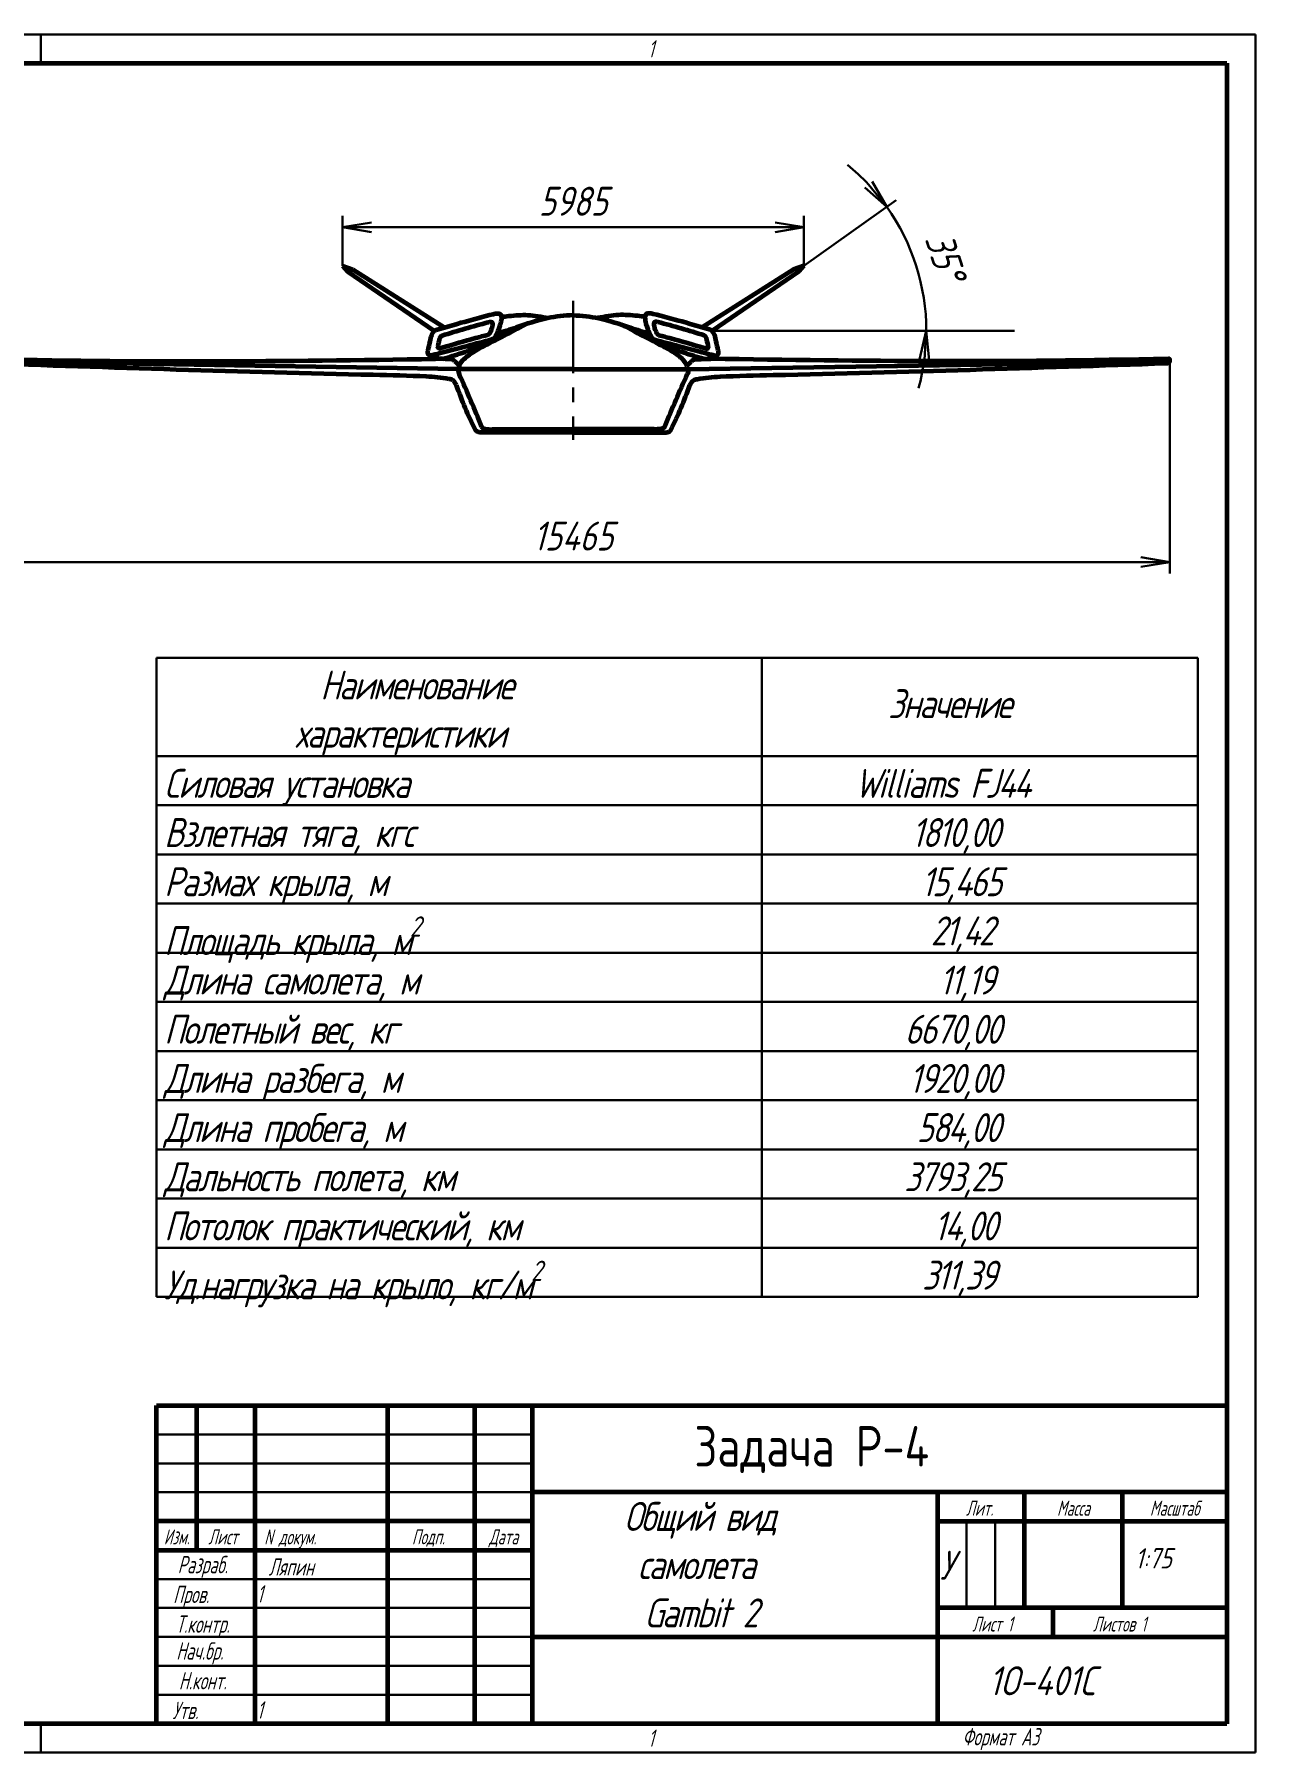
# Model space of a CAD drawing. Header units: millimetres. Extents: x -985956116104 to 1932156, y -552630487266 to 633586.
# Drawn here: x 6215 to 6426.1, y 34396 to 34693 of the extents above; entities that cross this region are included whole.
import ezdxf
from ezdxf.enums import TextEntityAlignment as Align

# ---------------------------------------------------------------- set-up
doc = ezdxf.new("R2010")
doc.units = ezdxf.units.MM
doc.linetypes.add('CENTER', pattern=[2, 1.25, -0.25, 0.25, -0.25])
for name, color, linetype, lineweight in [('_axes (Оси)', 6, 'CENTER', 30), ('_basic (Основной)', 4, 'Continuous', 60), ('_contour (Тонкий)', 7, 'Continuous', 30), ('_inscription (Знаки)', 30, 'Continuous', 80), ('_remote (Тонкий)', 9, 'Continuous', 30), ('_text (Надписи)', 2, 'Continuous', 30)]:
    doc.layers.add(name, color=color, linetype=linetype, lineweight=lineweight)
doc.styles.add('ESKD', font='eskd.shx', dxfattribs={"oblique": 15, "height": 5})
doc.dimstyles.new('ESKD', dxfattribs={"dimtxt": 5, "dimasz": 5, "dimexe": 2, "dimexo": 0, "dimgap": 2, "dimtad": 1, "dimtoh": 1, "dimzin": 12, "dimdsep": 46, "dimtxsty": 'ESKD', "dimblk1": 'OPEN', "dimblk2": 'OPEN', "dimsah": 1, "dimcen": 5, "dimclrd": 256, "dimclre": 256, "dimclrt": 2, "dimadec": 0, "dimazin": 0, "dimtfac": 1, "dimtmove": 0, "dimatfit": 3, "dimldrblk": 'OPEN', "dimfxl": 1, "dimtolj": 1, "dimtzin": 12, "dimlwd": -1, "dimlwe": -1, "dimarcsym": 0})

# ---------------------------------------------------------------- blocks, each defined once
blk = doc.blocks.new('_OPEN')
at = {"color": 0, "linetype": 'ByBlock'}
for p, q in [((-1, 0.167), (0, 0)), ((0, 0), (-1, -0.167)), ((0, 0), (-1, 0))]:
    blk.add_line(p, q, dxfattribs=at)
blk = doc.blocks.new('*D178')
at = {"layer": '_contour (Тонкий)', "transparency": 16777216}
for p, q in [((6347.99, 34652.96), (6363.94, 34664.28)), ((6344.56, 34641.71), (6371.14, 34641.71))]:
    blk.add_line(p, q, dxfattribs=at)
for start, end in [(43.1086, 50.8551), (0, 35.362), (344.5069, 352.2535)]:
    blk.add_arc((6332.13, 34641.71), 37.01, start, end, dxfattribs=at)
at = {"layer": '_contour (Тонкий)', "transparency": 16777216, "xscale": 5, "yscale": 5, "zscale": 5}
for p, rotation in [((6362.31, 34663.12), 309.2353162233232), ((6369.14, 34641.71), 86.12672966803328)]:
    blk.add_blockref('_OPEN', p, dxfattribs=dict(at, rotation=rotation))
at = {"layer": '_contour (Тонкий)', "color": 2, "transparency": 16777216, "insert": (6372.43, 34654.55), "char_height": 5, "attachment_point": 5, "rotation": 287.681, "style": 'ESKD'}
blk.add_mtext('\\A1;35%%d', dxfattribs=at)
blk = doc.blocks.new('*D644')
at = {"layer": '_contour (Тонкий)', "transparency": 16777216}
for p, q in [((6204.99, 34636.43), (6204.99, 34599.74)), ((6411.21, 34636.43), (6411.21, 34599.74)), ((6209.99, 34601.74), (6406.21, 34601.74))]:
    blk.add_line(p, q, dxfattribs=at)
at = {"layer": 'Defpoints', "color": 0, "transparency": 16777216}
for p in [(6204.99, 34636.43), (6411.21, 34636.43), (6411.21, 34601.74)]:
    blk.add_point(p, dxfattribs=at)
at = {"layer": '_contour (Тонкий)', "transparency": 16777216, "xscale": 5, "yscale": 5, "zscale": 5, "rotation": 180}
blk.add_blockref('_OPEN', (6204.99, 34601.74), dxfattribs=at)
at = {"layer": '_contour (Тонкий)', "transparency": 16777216, "xscale": 5, "yscale": 5, "zscale": 5}
blk.add_blockref('_OPEN', (6411.21, 34601.74), dxfattribs=at)
at = {"layer": '_contour (Тонкий)', "color": 2, "transparency": 16777216, "insert": (6308.1, 34606.24), "char_height": 5, "attachment_point": 5, "style": 'ESKD'}
blk.add_mtext('\\A1;15465', dxfattribs=at)
blk = doc.blocks.new('*D645')
at = {"layer": '_contour (Тонкий)', "transparency": 16777216}
for p, q in [((6268.21, 34652.96), (6268.21, 34661.61)), ((6347.99, 34652.96), (6347.99, 34661.61)), ((6273.21, 34659.61), (6342.99, 34659.61))]:
    blk.add_line(p, q, dxfattribs=at)
at = {"layer": 'Defpoints', "color": 0, "transparency": 16777216}
for p in [(6347.99, 34659.61), (6268.21, 34652.96), (6347.99, 34652.96)]:
    blk.add_point(p, dxfattribs=at)
at = {"layer": '_contour (Тонкий)', "transparency": 16777216, "xscale": 5, "yscale": 5, "zscale": 5, "rotation": 180}
blk.add_blockref('_OPEN', (6268.21, 34659.61), dxfattribs=at)
at = {"layer": '_contour (Тонкий)', "transparency": 16777216, "xscale": 5, "yscale": 5, "zscale": 5}
blk.add_blockref('_OPEN', (6347.99, 34659.61), dxfattribs=at)
at = {"layer": '_contour (Тонкий)', "color": 2, "transparency": 16777216, "insert": (6308.1, 34664.11), "char_height": 5, "attachment_point": 5, "style": 'ESKD'}
blk.add_mtext('\\A1;5985', dxfattribs=at)

msp = doc.modelspace()

# ---------------------------------------------------------------- linework, layer by layer
at = {"layer": '_axes (Оси)', "ltscale": 10, "transparency": 33554687}
msp.add_line((6308.099, 34646.907), (6308.099, 34622.857), dxfattribs=at)
at = {"layer": '_basic (Основной)', "transparency": 33554687}
for p, q in [((6026.065, 34687.957), (6421.065, 34687.957)), ((6421.065, 34687.957), (6421.065, 34400.957)), ((6268.212, 34652.961), (6269.1, 34651.983)), ((6268.212, 34652.961), (6270.024, 34652.327)), ((6269.1, 34651.983), (6284.088, 34641.695)), ((6270.024, 34652.327), (6285.835, 34642.31)), ((6346.174, 34652.327), (6330.364, 34642.31)), ((6347.099, 34651.983), (6332.111, 34641.695)), ((6347.987, 34652.961), (6346.174, 34652.327)), ((6347.987, 34652.961), (6347.099, 34651.983)), ((6288.221, 34635.066), (6204.989, 34636.434)), ((6327.977, 34635.066), (6411.21, 34636.434)), ((6308.099, 34635.06), (6288.221, 34635.066)), ((6308.099, 34635.06), (6327.977, 34635.066)), ((6308.099, 34624.128), (6292.617, 34624.128)), ((6308.099, 34624.128), (6323.582, 34624.128)), ((6301.065, 34400.957), (6301.065, 34455.957)), ((6421.065, 34400.957), (6026.065, 34400.957))]:
    msp.add_line(p, q, dxfattribs=at)
at = {"layer": '_basic (Основной)', "linetype": 'Continuous', "transparency": 33554687}
for p, q in [((6236.065, 34455.957), (6421.065, 34455.957)), ((6236.065, 34400.957), (6236.065, 34455.957)), ((6243.065, 34430.957), (6243.065, 34455.957)), ((6253.065, 34455.957), (6253.065, 34400.957)), ((6276.065, 34400.957), (6276.065, 34455.957)), ((6291.065, 34455.957), (6291.065, 34400.957)), ((6421.065, 34440.957), (6301.065, 34440.957)), ((6371.065, 34440.957), (6371.065, 34400.957)), ((6386.065, 34440.957), (6386.065, 34420.957)), ((6403.065, 34420.957), (6403.065, 34440.957)), ((6301.065, 34435.957), (6236.065, 34435.957)), ((6371.065, 34435.957), (6421.065, 34435.957)), ((6236.065, 34430.957), (6301.065, 34430.957)), ((6421.065, 34420.957), (6371.065, 34420.957)), ((6391.065, 34415.957), (6391.065, 34420.957)), ((6301.065, 34415.957), (6421.065, 34415.957))]:
    msp.add_line(p, q, dxfattribs=at)
at = {"layer": '_basic (Основной)', "transparency": 33554687}
for points, start_tangent, end_tangent in [([(6284.389, 34641.891), (6294.252, 34644.608), (6294.644, 34644.693), (6295.24, 34644.693), (6295.53, 34644.574), (6295.667, 34644.25), (6295.598, 34643.279), (6294.61, 34640.707), (6294.303, 34640.332), (6294.047, 34640.196)], (0.0127827, 0.0037009), (-0.0123579, -0.0055246)), ([(6285.439, 34640.904), (6293.432, 34643.201), (6293.629, 34643.244), (6293.929, 34643.244), (6294.075, 34643.184), (6294.144, 34643.021), (6294.109, 34642.533), (6293.612, 34641.24), (6293.458, 34641.051), (6293.329, 34640.983)], (0.0127219, 0.0039158), (-0.0123579, -0.0055246)), ([(6288.221, 34635.066), (6288.552, 34635.926), (6290.166, 34637.612), (6293.21, 34639.372), (6298.124, 34641.919), (6299.779, 34642.795)], (0.004177, 0.0127843), (0.0117741, 0.0062476)), ([(6308.099, 34644.424), (6303.672, 34643.902), (6298.266, 34642.281), (6294.876, 34641.185)], (-0.0133486, -0.001035), (-0.0126952, -0.0040294)), ([(6295.681, 34644.139), (6296.951, 34644.28), (6298.68, 34644.424), (6300.266, 34644.442), (6301.978, 34644.244), (6303.824, 34643.932)], (0.0132471, 0.0015238), (0.0131267, -0.0023028)), ([(6308.099, 34644.424), (6312.527, 34643.902), (6317.933, 34642.281), (6321.323, 34641.185)], (0.0133486, -0.001035), (0.0126952, -0.0040294)), ([(6320.518, 34644.139), (6319.248, 34644.28), (6317.518, 34644.424), (6315.933, 34644.442), (6314.221, 34644.244), (6312.375, 34643.932)], (-0.0132471, 0.0015238), (-0.0131267, -0.0023028)), ([(6327.977, 34635.066), (6327.647, 34635.926), (6326.033, 34637.612), (6322.989, 34639.372), (6318.075, 34641.919), (6316.42, 34642.795)], (-0.3105689, 0.9505509), (-0.9163727, 0.4003262)), ([(6331.81, 34641.891), (6321.947, 34644.608), (6321.555, 34644.693), (6320.958, 34644.693), (6320.669, 34644.574), (6320.532, 34644.25), (6320.6, 34643.279), (6321.589, 34640.707), (6321.896, 34640.332), (6322.152, 34640.196)], (-0.0127827, 0.0037009), (0.0123579, -0.0055246)), ([(6330.76, 34640.904), (6322.767, 34643.201), (6322.57, 34643.244), (6322.27, 34643.244), (6322.124, 34643.184), (6322.055, 34643.021), (6322.09, 34642.533), (6322.587, 34641.24), (6322.741, 34641.051), (6322.87, 34640.983)], (-0.0127219, 0.0039158), (0.0123579, -0.0055246)), ([(6284.445, 34637.65), (6283.972, 34637.555), (6283.427, 34637.453), (6283.103, 34637.572), (6283.001, 34637.777), (6283.018, 34638.339), (6283.376, 34639.855), (6284.292, 34641.841), (6284.389, 34641.891)], (-0.0131592, -0.0022685), (0.0120012, 0.005959)), ([(6294.047, 34640.196), (6289.837, 34639.088), (6284.445, 34637.65)], (-0.0128975, -0.0033812), (-0.0128796, -0.0034489)), ([(6285.468, 34638.771), (6285.23, 34638.723), (6284.955, 34638.672), (6284.793, 34638.732), (6284.741, 34638.835), (6284.75, 34639.117), (6284.93, 34639.88), (6285.39, 34640.879), (6285.439, 34640.904)], (-0.0131592, -0.0022685), (0.0120012, 0.005959)), ([(6293.329, 34640.983), (6291.212, 34640.426), (6285.468, 34638.771)], (-0.012906, -0.0033509), (-0.0127823, -0.0037999)), ([(6285.571, 34636.853), (6288.914, 34637.922), (6296.91, 34641.282)], (0.0127589, 0.0039009), (0.0121464, 0.0055599)), ([(6330.628, 34636.853), (6327.285, 34637.922), (6319.289, 34641.282)], (-0.0127589, 0.0039009), (-0.0121464, 0.0055599)), ([(6322.152, 34640.196), (6326.362, 34639.088), (6331.754, 34637.65)], (0.0128975, -0.0033812), (0.0128796, -0.0034489)), ([(6322.87, 34640.983), (6324.987, 34640.426), (6330.731, 34638.771)], (0.012906, -0.0033509), (0.0127823, -0.0037999)), ([(6330.731, 34638.771), (6330.969, 34638.723), (6331.243, 34638.672), (6331.406, 34638.732), (6331.458, 34638.835), (6331.449, 34639.117), (6331.269, 34639.88), (6330.808, 34640.879), (6330.76, 34640.904)], (0.0131592, -0.0022685), (-0.0120012, 0.005959)), ([(6331.754, 34637.65), (6332.226, 34637.555), (6332.772, 34637.453), (6333.096, 34637.572), (6333.198, 34637.777), (6333.181, 34638.339), (6332.823, 34639.855), (6331.907, 34641.841), (6331.81, 34641.891)], (0.0131592, -0.0022685), (-0.0120012, 0.005959)), ([(6205.466, 34636.124), (6205.312, 34636.135), (6205.115, 34636.201), (6205.012, 34636.32), (6204.984, 34636.525), (6204.992, 34636.804), (6205.062, 34636.877), (6205.189, 34636.894), (6284.325, 34636.885)], (-0.0132887, 0.0005588), (0.0129889, 0.0002217)), ([(6284.325, 34636.885), (6284.471, 34636.956), (6284.491, 34637.101), (6284.491, 34637.339), (6284.478, 34637.611), (6284.445, 34637.65)], (0.014688, 0.0037308), (-0.0092352, 0.0099462)), ([(6288.445, 34635.694), (6287.799, 34636.308), (6287.202, 34636.755), (6286.618, 34636.83), (6284.325, 34636.885)], (-0.0095847, 0.0090176), (-0.013148, 0.0003413)), ([(6327.754, 34635.694), (6328.4, 34636.308), (6328.997, 34636.755), (6329.581, 34636.83), (6331.874, 34636.885)], (0.0095847, 0.0090176), (0.013148, 0.0003413)), ([(6331.874, 34636.885), (6331.727, 34636.956), (6331.708, 34637.101), (6331.708, 34637.339), (6331.721, 34637.611), (6331.754, 34637.65)], (-0.014688, 0.0037308), (0.0092352, 0.0099462)), ([(6410.732, 34636.124), (6410.887, 34636.135), (6411.084, 34636.201), (6411.186, 34636.32), (6411.215, 34636.525), (6411.207, 34636.804), (6411.137, 34636.877), (6411.01, 34636.894), (6331.874, 34636.885)], (0.0132887, 0.0005588), (-0.0129889, 0.0002217)), ([(6287.917, 34632.299), (6287.725, 34632.667), (6287.324, 34633.15), (6286.635, 34633.386), (6282.714, 34633.798), (6273.545, 34634.087), (6205.466, 34636.124)], (-0.0058911, 0.0118555), (-0.0132925, 0.0004537)), ([(6288.221, 34635.066), (6288.252, 34634.547), (6288.381, 34634.215), (6292.255, 34625.176)], (-0.0004151, -0.0135726), (0.0050562, -0.0122597)), ([(6327.977, 34635.066), (6327.947, 34634.547), (6327.817, 34634.215), (6323.943, 34625.176)], (0.0004151, -0.0135726), (-0.0050562, -0.0122597)), ([(6328.281, 34632.299), (6328.474, 34632.667), (6328.875, 34633.15), (6329.564, 34633.386), (6333.485, 34633.798), (6342.654, 34634.087), (6410.732, 34636.124)], (0.0058911, 0.0118555), (0.0132925, 0.0004537)), ([(6292.617, 34624.128), (6292.303, 34624.13), (6291.7, 34624.222), (6291.352, 34624.396), (6291.239, 34624.57), (6287.917, 34632.299)], (-0.0133786, -0.0001342), (-0.0046998, 0.0123544)), ([(6323.582, 34624.128), (6323.896, 34624.13), (6324.499, 34624.222), (6324.847, 34624.396), (6324.959, 34624.57), (6328.281, 34632.299)], (0.0133786, -0.0001342), (0.0046998, 0.0123544)), ([(6292.255, 34625.176), (6292.499, 34624.891), (6292.857, 34624.763), (6294.177, 34624.689), (6308.099, 34624.717)], (0.0076713, -0.0114938), (0.0133875, -0.0000375)), ([(6323.943, 34625.176), (6323.7, 34624.891), (6323.341, 34624.763), (6322.022, 34624.689), (6308.099, 34624.717)], (-0.0076713, -0.0114938), (-0.0133875, -0.0000375))]:
    msp.add_spline(points, degree=3, dxfattribs=dict(at, start_tangent=start_tangent, end_tangent=end_tangent))
at = {"layer": '_contour (Тонкий)', "transparency": 33554687}
for p, q in [((6006.065, 34692.957), (6426.065, 34692.957)), ((6216.065, 34687.957), (6216.065, 34692.957)), ((6426.065, 34692.957), (6426.065, 34395.957)), ((6332.127, 34641.705), (6384.358, 34641.705)), ((6236.065, 34585.218), (6416.065, 34585.218)), ((6236.065, 34585.218), (6236.065, 34576.718)), ((6340.701, 34568.218), (6340.701, 34585.218)), ((6416.065, 34568.218), (6416.065, 34585.218)), ((6236.065, 34576.718), (6236.065, 34568.218)), ((6236.065, 34568.218), (6416.065, 34568.218)), ((6236.065, 34568.218), (6236.065, 34559.718)), ((6340.701, 34568.218), (6340.701, 34474.718)), ((6416.065, 34568.218), (6416.065, 34561.219)), ((6236.065, 34559.718), (6416.065, 34559.718)), ((6236.065, 34559.718), (6236.065, 34551.218)), ((6416.065, 34561.219), (6416.065, 34474.718)), ((6236.065, 34551.218), (6416.065, 34551.218)), ((6236.065, 34551.218), (6236.065, 34542.718)), ((6236.065, 34542.718), (6416.065, 34542.718)), ((6236.065, 34542.718), (6236.065, 34534.218)), ((6236.065, 34534.218), (6416.065, 34534.218)), ((6236.065, 34534.218), (6236.065, 34525.718)), ((6236.065, 34525.718), (6416.065, 34525.718)), ((6236.065, 34525.718), (6236.065, 34517.218)), ((6236.065, 34517.218), (6416.065, 34517.218)), ((6236.065, 34517.218), (6236.065, 34508.718)), ((6236.065, 34508.718), (6416.065, 34508.718)), ((6236.065, 34508.718), (6236.065, 34500.218)), ((6236.065, 34500.218), (6416.065, 34500.218)), ((6236.065, 34500.218), (6236.065, 34491.718)), ((6236.065, 34491.718), (6416.065, 34491.718)), ((6236.065, 34491.718), (6236.065, 34483.218)), ((6236.065, 34483.218), (6416.065, 34483.218)), ((6236.065, 34483.218), (6236.065, 34474.718)), ((6236.065, 34474.718), (6416.065, 34474.718)), ((6216.065, 34395.957), (6216.065, 34400.957)), ((6426.065, 34395.957), (6006.065, 34395.957))]:
    msp.add_line(p, q, dxfattribs=at)
at = {"layer": '_remote (Тонкий)', "linetype": 'Continuous', "transparency": 33554687}
for p, q in [((6236.065, 34450.957), (6301.065, 34450.957)), ((6301.065, 34445.957), (6236.065, 34445.957)), ((6236.065, 34440.957), (6301.065, 34440.957)), ((6301.065, 34425.957), (6236.065, 34425.957)), ((6236.065, 34420.957), (6301.065, 34420.957)), ((6301.065, 34415.957), (6236.065, 34415.957)), ((6236.065, 34410.957), (6301.065, 34410.957)), ((6301.065, 34405.957), (6236.065, 34405.957))]:
    msp.add_line(p, q, dxfattribs=at)
at = {"layer": '_remote (Тонкий)', "transparency": 33554687}
for p, q in [((6376.065, 34420.957), (6376.065, 34435.957)), ((6381.065, 34435.957), (6381.065, 34420.957))]:
    msp.add_line(p, q, dxfattribs=at)

# ---------------------------------------------------------------- texts
at = {"layer": '_contour (Тонкий)', "color": 2, "transparency": 33554687, "char_height": 5, "attachment_point": 1, "style": 'ESKD'}
for s, width, heights, insert in [('\\pi26.98394;{\\T0.9;Наименование\\P\\pi22.65061;характеристики}', 103.15836, [17.305], (6237.4, 34582.991)), ('\\pi21.82565;{\\T0.9;Значение}', 75.36466, [17.305], (6340.701, 34579.77)), ('{\\T0.9;Силовая установка}', 88.66534, [5.754], (6237.4, 34565.991)), ('\\pi14.72774;{\\T0.9;Williams FJ44}', 74.06872, [5.754], (6342.036, 34565.991)), ('{\\T0.9;Взлетная тяга, кгс}', 88.66534, [5.754], (6237.4, 34557.491)), ('\\pi24.55817;{\\T0.9;1810,00}', 74.06872, [5.754], (6342.036, 34557.491)), ('{\\T0.9;Размах крыла, м}', 88.66534, [5.754], (6237.4, 34548.991)), ('\\pi26.26391;{\\T0.9;15,465}', 74.06872, [5.754], (6342.036, 34548.991)), ('\\A1;{\\T0.9;Площадь крыла, м\\H0.7x;\\S2^ ;}', 88.66534, [5.754], (6237.4, 34540.504)), ('\\pi27.87303;{\\T0.9;21,42}', 74.06872, [5.754], (6342.036, 34540.491)), ('{\\T0.9;Длина самолета, м}', 88.66534, [5.754], (6237.4, 34531.991)), ('\\pi29.3596;{\\T0.9;11,19}', 74.06872, [5.754], (6342.036, 34531.991)), ('{\\T0.9;Полетный вес, кг}', 88.66534, [5.754], (6237.4, 34523.491)), ('\\pi23.37349;{\\T0.9;6670,00}', 74.06872, [5.754], (6342.036, 34523.491)), ('{\\T0.9;Длина разбега, м}', 88.66534, [5.754], (6237.4, 34514.991)), ('\\pi24.1296;{\\T0.9;1920,00}', 74.06872, [5.754], (6342.036, 34514.991)), ('{\\T0.9;Длина пробега, м}', 88.66534, [5.754], (6237.4, 34506.491)), ('\\pi25.4292;{\\T0.9;584,00}', 74.06872, [5.754], (6342.036, 34506.491)), ('{\\T0.9;Дальность полета, км}', 88.66534, [5.754], (6237.4, 34497.991)), ('\\pi23.2778;{\\T0.9;3793,25}', 74.06872, [5.754], (6342.036, 34497.991)), ('{\\T0.9;Потолок практический, км}', 107.74218, [5.754], (6237.4, 34489.491)), ('\\pi28.41531;{\\T0.9;14,00}', 74.06872, [5.754], (6342.036, 34489.491)), ('\\A1;{\\T0.9;Уд.нагрузка на крыло, кг/м\\H0.7x;\\S2^ ;}', 107.01635, [4.393], (6237.4, 34480.991)), ('\\pi26.37349;{\\T0.9;311,39}', 74.06872, [5.754], (6342.036, 34480.991)), ('\\pi15.82436;{\\T0.9;Общий вид\\P\\pi18.22485;самолета \\P\\pi19.28208;Gambit 2}', 70.09073, [25.222], (6301.065, 34439.28))]:
    msp.add_mtext_dynamic_manual_height_columns(s, width=width, gutter_width=12.5, heights=heights, dxfattribs=dict(at, insert=insert))
at = {"layer": '_inscription (Знаки)', "transparency": 33554687, "style": 'ESKD'}
msp.add_text('Задача Р-4', height=7, dxfattribs=at).set_placement((6329.058, 34445.408))
at = {"layer": '_text (Надписи)', "transparency": 33554687, "style": 'ESKD', "oblique": 15, "width": 0.8}
for s, height, p in [('1', 3, (6321.065, 34688.957)), ('N докум.', 2.6, (6254.698, 34431.943)), ('Ляпин', 3, (6255.465, 34426.559)), ('1', 3, (6253.435, 34421.902)), ('1', 3, (6253.435, 34401.834)), ('1', 3, (6321.065, 34396.957)), ('Формат А3', 3, (6375.377, 34397.199))]:
    msp.add_text(s, height=height, dxfattribs=at).set_placement(p)
for s, height, p in [('Лит.', 2.6, (6378.355, 34436.913)), ('Масса', 2.6, (6394.578, 34436.913)), ('Масштаб', 2.6, (6412.076, 34436.913)), ('Изм.', 2.6, (6239.565, 34431.957)), ('Лист', 2.6, (6247.565, 34431.957)), ('Подп.', 2.6, (6283.065, 34431.957)), ('Дата', 2.6, (6296.065, 34431.957)), ('Разраб.', 3, (6244.065, 34426.957)), ('Пров.', 3, (6242.065, 34421.814)), ('Т.контр.', 3, (6244.065, 34416.671)), ('Лист 1', 2.6, (6380.552, 34416.884)), ('Листов 1', 2.6, (6402.526, 34416.884)), ('Hач.бр.', 3, (6243.565, 34412.028)), ('H.конт.', 3, (6244.065, 34406.885)), ('Утв.', 3, (6241.065, 34401.742))]:
    msp.add_text(s, height=height, dxfattribs=at).set_placement(p, align=Align.CENTER)
at = {"layer": '_text (Надписи)', "transparency": 33554687, "attachment_point": 1, "style": 'ESKD'}
for s, heights, insert, char_height in [('1:75', [3.5], (6405.221, 34431.299), 3.5), ('У', [0], (6371.493, 34430.842), 5)]:
    msp.add_mtext_dynamic_manual_height_columns(s, width=10.69599, gutter_width=25, heights=heights, dxfattribs=dict(at, insert=insert, char_height=char_height))
at = {"layer": '_text (Надписи)', "transparency": 33554687, "insert": (6371.065, 34410.874), "char_height": 5, "width": 50.53786, "attachment_point": 1, "line_spacing_factor": 0.857143, "style": 'ESKD'}
msp.add_mtext('\\pi8.87226;1О-401С', dxfattribs=at)

# ---------------------------------------------------------------- dimensions: what is measured, and where the dimension line sits
at = {"layer": '_contour (Тонкий)', "transparency": 33554687}
dim = msp.add_angular_dim_3p(base=(6368.356, 34649.266), center=(6332.127, 34641.705), p1=(6347.987, 34652.961), p2=(6344.563, 34641.705), dimstyle='ESKD', dxfattribs=at)
dim.commit()
dim.dimension.update_dxf_attribs({"geometry": '*D178', "text_midpoint": (6372.434, 34654.554)})
for p1, p2, distance, text, picture, middle in [((6268.212, 34652.961), (6347.987, 34652.961), 6.65, '5985', '*D645', (6308.099, 34664.111)), ((6204.989, 34636.434), (6411.21, 34636.434), -34.69, '15465', '*D644', (6308.099, 34606.244))]:
    dim = msp.add_aligned_dim(p1=p1, p2=p2, distance=distance, text=text, dimstyle='ESKD', dxfattribs=at)
    dim.commit()
    dim.dimension.update_dxf_attribs({"geometry": picture, "text_midpoint": middle})

doc.saveas('drawing.dxf')
